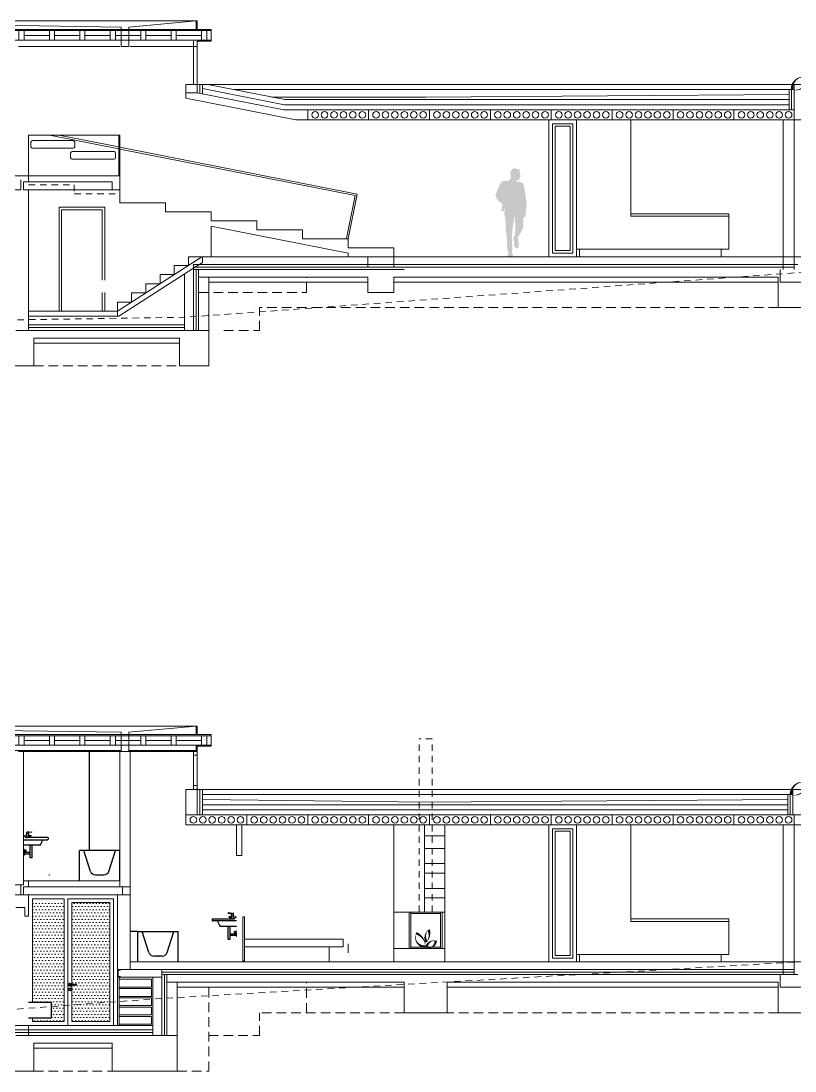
# Model space of a CAD drawing. Header units: metres. Extents: x -183 to 1639, y -350 to 198.
# Drawn here: x 777.09 to 792.34, y -233.59 to -212.89 of the extents above; entities that cross this region are included whole.
import ezdxf

# ---------------------------------------------------------------- set-up
doc = ezdxf.new("R2010")
doc.units = ezdxf.units.M
doc.header["$MEASUREMENT"] = 0
doc.linetypes.add('DASHED', pattern=[19.05, 12.7, -6.35])
doc.linetypes.add('ČÁRKOVANÁ', pattern=[19.05, 12.7, -6.35])
for name, color, linetype in [('dveře', 3, 'Continuous'), ('JIKA-2D', 251, 'Continuous'), ('Krov', 3, 'Continuous'), ('okna', 4, 'Continuous'), ('pohled', 4, 'Continuous'), ('SCHODY', 3, 'Continuous'), ('SRAFA', 251, 'Continuous'), ('stafaz', 254, 'Continuous'), ('teren', 1, 'Continuous'), ('zariz.predmety', 203, 'Continuous'), ('ZARIZOVAKY', 251, 'Continuous'), ('zařízení kuchyně', 32, 'Continuous'), ('ZDIVO', 1, 'Continuous')]:
    doc.layers.add(name, color=color, linetype=linetype)
doc.linetypes.add('BATTING', pattern='A,0.00254,-2.54,[134,ltypeshp.shx,S=2.54,R=0,X=-2.54,Y=0],-5.08,[134,ltypeshp.shx,S=2.54,R=180,X=2.54,Y=0],-2.54', length=10.16254)
pattern_1 = [(360, (294.88728, 54.964274), (0.03125, 0.0625), [0, -0.0625])]

msp = doc.modelspace()

# ---------------------------------------------------------------- hatches: boundary and pattern name
at = {"layer": 'SRAFA', "linetype": 'Continuous', "lineweight": 0}
h = msp.add_hatch(dxfattribs=at)
h.set_pattern_fill('DOTS', color=256, style=0)
h.set_pattern_definition(pattern_1)
h.paths.add_polyline_path([(777.939, -230.283), (777.314, -230.283), (777.314, -232.238), (777.689, -232.238), (777.689, -232.538), (777.314, -232.538), (777.314, -232.613), (777.939, -232.613)])
h = msp.add_hatch(dxfattribs=at)
h.set_pattern_fill('DOTS', color=256, style=0)
h.set_pattern_definition(pattern_1)
h.paths.add_polyline_path([(778.089, -230.268), (778.089, -231.878), (778.18, -231.878), (778.18, -231.898), (778.089, -231.898), (778.089, -232.613), (778.839, -232.613), (778.839, -230.268)])
at = {"layer": 'stafaz', "linetype": 'Continuous', "ltscale": 0.001}
msp.add_hatch(color=256, dxfattribs=at).paths.add_polyline_path([(786.807, -216.75), (786.817, -216.765), (786.819, -216.783), (786.821, -216.798), (786.822, -216.811), (786.824, -216.826), (786.826, -216.842), (786.828, -216.861), (786.828, -216.874), (786.828, -216.889), (786.828, -216.905), (786.828, -216.919), (786.829, -216.933), (786.826, -216.948), (786.824, -216.962), (786.833, -216.976), (786.826, -216.988), (786.826, -216.998), (786.835, -217.015), (786.828, -217.041), (786.824, -217.059), (786.822, -217.072), (786.822, -217.092), (786.821, -217.118), (786.81, -217.134), (786.798, -217.149), (786.794, -217.163), (786.792, -217.182), (786.792, -217.195), (786.795, -217.21), (786.8, -217.226), (786.806, -217.245), (786.809, -217.27), (786.806, -217.295), (786.806, -217.306), (786.807, -217.319), (786.814, -217.334), (786.824, -217.347), (786.837, -217.36), (786.847, -217.37), (786.86, -217.374), (786.873, -217.369), (786.885, -217.365), (786.891, -217.35), (786.894, -217.336), (786.895, -217.319), (786.895, -217.303), (786.896, -217.289), (786.895, -217.275), (786.894, -217.259), (786.891, -217.248), (786.889, -217.236), (786.885, -217.219), (786.881, -217.206), (786.881, -217.187), (786.88, -217.164), (786.89, -217.142), (786.902, -217.123), (786.91, -217.109), (786.918, -217.097), (786.928, -217.08), (786.938, -217.063), (786.944, -217.051), (786.952, -217.033), (786.959, -217.014), (786.965, -217), (786.976, -216.992), (786.98, -216.976), (786.984, -216.956), (786.986, -216.942), (786.987, -216.926), (786.987, -216.908), (786.986, -216.885), (786.987, -216.858), (786.989, -216.844), (786.989, -216.829), (786.989, -216.807), (786.991, -216.789), (786.992, -216.768), (786.994, -216.753), (787.005, -216.744), (787.011, -216.766), (787.02, -216.756), (787.03, -216.742), (787.036, -216.728), (787.037, -216.712), (787.037, -216.7), (787.037, -216.684), (787.037, -216.671), (787.037, -216.653), (787.037, -216.641), (787.041, -216.62), (787.045, -216.602), (787.048, -216.588), (787.05, -216.578), (787.052, -216.566), (787.054, -216.549), (787.054, -216.538), (787.054, -216.519), (787.054, -216.508), (787.053, -216.492), (787.052, -216.481), (787.05, -216.467), (787.048, -216.448), (787.047, -216.429), (787.044, -216.415), (787.042, -216.4), (787.04, -216.389), (787.036, -216.369), (787.034, -216.352), (787.033, -216.341), (787.03, -216.32), (787.028, -216.307), (787.026, -216.291), (787.021, -216.271), (787.019, -216.259), (787.017, -216.246), (787.015, -216.23), (787.013, -216.218), (787.01, -216.204), (787.008, -216.188), (787.007, -216.175), (787.003, -216.161), (787.001, -216.146), (786.997, -216.131), (786.994, -216.118), (786.988, -216.1), (786.977, -216.088), (786.965, -216.079), (786.952, -216.074), (786.936, -216.07), (786.92, -216.068), (786.903, -216.064), (786.89, -216.061), (786.875, -216.058), (786.856, -216.053), (786.846, -216.033), (786.857, -216.029), (786.868, -216.033), (786.883, -216.036), (786.895, -216.037), (786.904, -216.026), (786.907, -216.014), (786.909, -216.003), (786.916, -215.992), (786.919, -215.978), (786.931, -215.968), (786.934, -215.955), (786.934, -215.942), (786.93, -215.931), (786.926, -215.919), (786.925, -215.907), (786.924, -215.895), (786.92, -215.883), (786.914, -215.867), (786.919, -215.848), (786.92, -215.836), (786.918, -215.826), (786.908, -215.82), (786.895, -215.814), (786.884, -215.814), (786.877, -215.812), (786.844, -215.804), (786.833, -215.799), (786.82, -215.793), (786.81, -215.793), (786.798, -215.793), (786.786, -215.8), (786.774, -215.811), (786.761, -215.826), (786.745, -215.842), (786.737, -215.858), (786.733, -215.871), (786.731, -215.886), (786.731, -215.897), (786.731, -215.908), (786.731, -215.92), (786.736, -215.932), (786.746, -215.95), (786.744, -215.971), (786.74, -215.986), (786.738, -215.999), (786.727, -216.008), (786.719, -216.019), (786.71, -216.031), (786.693, -216.037), (786.676, -216.04), (786.662, -216.043), (786.65, -216.043), (786.637, -216.045), (786.623, -216.047), (786.61, -216.048), (786.597, -216.05), (786.584, -216.052), (786.57, -216.055), (786.556, -216.065), (786.547, -216.081), (786.538, -216.102), (786.533, -216.113), (786.522, -216.132), (786.511, -216.149), (786.504, -216.163), (786.496, -216.177), (786.488, -216.196), (786.482, -216.209), (786.477, -216.222), (786.474, -216.233), (786.467, -216.253), (786.459, -216.274), (786.452, -216.289), (786.444, -216.303), (786.438, -216.318), (786.438, -216.332), (786.447, -216.35), (786.457, -216.371), (786.467, -216.389), (786.475, -216.402), (786.483, -216.416), (786.492, -216.428), (786.503, -216.444), (786.518, -216.458), (786.533, -216.469), (786.546, -216.477), (786.557, -216.483), (786.574, -216.493), (786.571, -216.527), (786.568, -216.541), (786.565, -216.559), (786.561, -216.578), (786.559, -216.592), (786.556, -216.61), (786.554, -216.621), (786.553, -216.635), (786.564, -216.641), (786.581, -216.64), (786.592, -216.64), (786.605, -216.63), (786.611, -216.618), (786.618, -216.605), (786.625, -216.59), (786.627, -216.576), (786.631, -216.564), (786.628, -216.576), (786.627, -216.587), (786.625, -216.602), (786.623, -216.613), (786.62, -216.631), (786.617, -216.651), (786.617, -216.667), (786.617, -216.679), (786.617, -216.69), (786.617, -216.702), (786.618, -216.716), (786.619, -216.728), (786.624, -216.749), (786.627, -216.767), (786.629, -216.781), (786.631, -216.795), (786.633, -216.808), (786.635, -216.827), (786.637, -216.846), (786.637, -216.866), (786.639, -216.883), (786.639, -216.896), (786.64, -216.907), (786.64, -216.921), (786.641, -216.936), (786.641, -216.957), (786.641, -216.97), (786.641, -216.991), (786.641, -217.011), (786.641, -217.023), (786.643, -217.037), (786.646, -217.057), (786.647, -217.068), (786.65, -217.082), (786.652, -217.093), (786.654, -217.106), (786.656, -217.119), (786.658, -217.132), (786.66, -217.152), (786.662, -217.175), (786.664, -217.191), (786.665, -217.209), (786.666, -217.224), (786.667, -217.238), (786.668, -217.251), (786.668, -217.262), (786.669, -217.283), (786.669, -217.295), (786.669, -217.307), (786.669, -217.328), (786.669, -217.346), (786.669, -217.366), (786.67, -217.377), (786.673, -217.395), (786.676, -217.41), (786.68, -217.424), (786.681, -217.435), (786.691, -217.446), (786.703, -217.462), (786.692, -217.481), (786.685, -217.496), (786.682, -217.51), (786.68, -217.522), (786.682, -217.533), (786.699, -217.541), (786.713, -217.541), (786.724, -217.541), (786.741, -217.541), (786.759, -217.541), (786.77, -217.538), (786.781, -217.525), (786.785, -217.51), (786.779, -217.494), (786.774, -217.482), (786.77, -217.468), (786.764, -217.45), (786.769, -217.427), (786.77, -217.414), (786.77, -217.403), (786.77, -217.392), (786.77, -217.372), (786.769, -217.354), (786.769, -217.336), (786.769, -217.323), (786.768, -217.308), (786.767, -217.29), (786.767, -217.272), (786.767, -217.253), (786.767, -217.232), (786.767, -217.218), (786.767, -217.207), (786.766, -217.186), (786.766, -217.169), (786.766, -217.151), (786.767, -217.132), (786.767, -217.113), (786.77, -217.094), (786.77, -217.081), (786.772, -217.059), (786.772, -217.039), (786.774, -217.015), (786.774, -217), (786.776, -216.978), (786.779, -216.96), (786.78, -216.941), (786.788, -216.913), (786.791, -216.893), (786.794, -216.881), (786.795, -216.869), (786.798, -216.856), (786.798, -216.843), (786.801, -216.828), (786.802, -216.817), (786.802, -216.801), (786.804, -216.781), (786.805, -216.769)])

# ---------------------------------------------------------------- linework, layer by layer
at = {"linetype": 'Continuous', "lineweight": 0}
for p, q in [((780.564, -214.304), (782.269, -214.641)), ((782.269, -214.641), (792.324, -214.641)), ((782.739, -214.641), (782.739, -214.841)), ((783.939, -214.641), (783.939, -214.841)), ((785.139, -214.641), (785.139, -214.841)), ((786.339, -214.641), (786.339, -214.841)), ((787.539, -214.641), (787.539, -214.841)), ((788.739, -214.641), (788.739, -214.841)), ((789.939, -214.641), (789.939, -214.841)), ((791.139, -214.641), (791.139, -214.841)), ((792.324, -214.641), (792.324, -214.841)), ((792.109, -214.841), (792.324, -214.841)), ((777.089, -216.221), (777.089, -216.021)), ((777.139, -216.061), (778.889, -216.061)), ((777.139, -216.221), (777.139, -216.061)), ((778.889, -216.221), (778.889, -216.061)), ((770.889, -216.221), (777.089, -216.221)), ((777.239, -216.221), (777.139, -216.221)), ((783.539, -217.465), (780.839, -216.932)), ((780.839, -216.932), (780.839, -217.541)), ((783.539, -217.465), (783.539, -217.541)), ((780.339, -228.538), (792.549, -228.538)), ((781.539, -228.538), (781.539, -228.738)), ((782.739, -228.538), (782.739, -228.738)), ((783.939, -228.538), (783.939, -228.738)), ((785.139, -228.538), (785.139, -228.738)), ((786.339, -228.538), (786.339, -228.738)), ((787.539, -228.538), (787.539, -228.738)), ((788.739, -228.538), (788.739, -228.738)), ((789.939, -228.538), (789.939, -228.738)), ((791.139, -228.538), (791.139, -228.738)), ((792.324, -228.538), (792.324, -228.738)), ((781.339, -228.738), (781.439, -228.738)), ((777.089, -229.918), (770.889, -229.918)), ((777.089, -230.118), (777.089, -229.918)), ((777.089, -229.918), (777.139, -229.918)), ((777.139, -229.838), (777.139, -229.918)), ((777.239, -229.838), (777.239, -229.958)), ((779.039, -229.838), (779.039, -229.958)), ((770.889, -230.118), (777.089, -230.118)), ((777.139, -230.118), (777.089, -230.118)), ((777.139, -229.958), (779.089, -229.958)), ((777.139, -230.118), (777.139, -229.958)), ((777.239, -230.118), (777.139, -230.118)), ((778.989, -230.118), (779.089, -230.118)), ((779.089, -230.118), (779.089, -229.958)), ((779.089, -229.958), (779.239, -229.958)), ((779.089, -230.118), (779.239, -230.118))]:
    msp.add_line(p, q, dxfattribs=at)
for centre in [(782.886, -214.741), (783.072, -214.741), (783.258, -214.741), (783.444, -214.741), (783.63, -214.741), (783.816, -214.741), (784.086, -214.741), (784.272, -214.741), (784.458, -214.741), (784.644, -214.741), (784.83, -214.741), (785.016, -214.741), (785.286, -214.741), (785.472, -214.741), (785.658, -214.741), (785.844, -214.741), (786.03, -214.741), (786.216, -214.741), (786.486, -214.741), (786.672, -214.741), (786.858, -214.741), (787.044, -214.741), (787.23, -214.741), (787.416, -214.741), (787.686, -214.741), (787.872, -214.741), (788.058, -214.741), (788.244, -214.741), (788.43, -214.741), (788.616, -214.741), (788.886, -214.741), (789.072, -214.741), (789.258, -214.741), (789.444, -214.741), (789.63, -214.741), (789.816, -214.741), (790.086, -214.741), (790.272, -214.741), (790.458, -214.741), (790.644, -214.741), (790.83, -214.741), (791.016, -214.741), (791.286, -214.741), (791.472, -214.741), (791.658, -214.741), (791.844, -214.741), (792.03, -214.741), (792.216, -214.741), (780.486, -228.638), (780.672, -228.638), (780.858, -228.638), (781.044, -228.638), (781.23, -228.638), (781.416, -228.638), (781.686, -228.638), (781.872, -228.638), (782.058, -228.638), (782.244, -228.638), (782.43, -228.638), (782.616, -228.638), (782.886, -228.638), (783.072, -228.638), (783.258, -228.638), (783.444, -228.638), (783.63, -228.638), (783.816, -228.638), (784.086, -228.638), (784.272, -228.638), (784.458, -228.638), (784.644, -228.638), (784.83, -228.638), (785.016, -228.638), (785.286, -228.638), (785.472, -228.638), (785.658, -228.638), (785.844, -228.638), (786.03, -228.638), (786.216, -228.638), (786.486, -228.638), (786.672, -228.638), (786.858, -228.638), (787.044, -228.638), (787.23, -228.638), (787.416, -228.638), (787.686, -228.638), (787.872, -228.638), (788.058, -228.638), (788.244, -228.638), (788.43, -228.638), (788.616, -228.638), (788.886, -228.638), (789.072, -228.638), (789.258, -228.638), (789.444, -228.638), (789.63, -228.638), (789.816, -228.638), (790.086, -228.638), (790.272, -228.638), (790.458, -228.638), (790.644, -228.638), (790.83, -228.638), (791.016, -228.638), (791.286, -228.638), (791.472, -228.638), (791.658, -228.638), (791.844, -228.638), (792.03, -228.638), (792.216, -228.638)]:
    msp.add_circle(centre, 0.0655, dxfattribs=at)
at = {"layer": 'dveře', "linetype": 'Continuous', "lineweight": 0}
for p, q in [((780.489, -214.141), (780.489, -213.291)), ((780.564, -214.141), (780.564, -213.291)), ((792.324, -214.841), (792.324, -217.541)), ((780.489, -228.038), (780.489, -227.288)), ((780.489, -227.363), (780.564, -227.363)), ((780.564, -228.038), (780.564, -227.288)), ((780.489, -227.963), (780.564, -227.963)), ((792.324, -228.738), (792.324, -231.438))]:
    msp.add_line(p, q, dxfattribs=at)
at = {"layer": 'JIKA-2D', "linetype": 'ByBlock'}
for p, q in [((778.439, -229.238), (778.439, -227.288)), ((777.188, -228.987), (777.203, -228.881)), ((777.238, -228.881), (777.209, -228.877)), ((777.231, -228.88), (777.305, -228.872)), ((777.236, -228.93), (777.242, -228.887)), ((777.306, -228.879), (777.242, -228.886)), ((777.306, -228.879), (777.305, -228.872)), ((777.139, -228.953), (777.159, -228.953)), ((777.139, -229.028), (777.614, -229.028)), ((777.174, -228.973), (777.174, -228.968)), ((777.619, -228.988), (777.189, -228.988)), ((777.238, -228.914), (777.199, -228.908)), ((777.227, -228.988), (777.232, -228.953)), ((777.273, -228.966), (777.232, -228.953)), ((777.236, -228.93), (777.287, -228.947)), ((777.288, -228.951), (777.275, -228.965)), ((777.278, -228.968), (777.275, -228.965)), ((777.291, -228.954), (777.278, -228.968)), ((777.291, -228.954), (777.288, -228.951)), ((777.624, -228.993), (777.624, -229.018)), ((777.46, -229.136), (777.139, -229.136)), ((777.149, -229.223), (777.139, -229.223)), ((777.149, -229.272), (777.139, -229.272)), ((777.149, -229.263), (777.149, -229.223)), ((777.185, -229.236), (777.149, -229.236)), ((777.185, -229.259), (777.149, -229.259)), ((777.149, -229.263), (777.149, -229.333)), ((777.27, -229.283), (777.149, -229.283)), ((777.27, -229.313), (777.149, -229.313)), ((777.185, -229.236), (777.185, -229.259)), ((777.27, -229.386), (777.27, -229.136)), ((777.31, -229.386), (777.31, -229.136)), ((779.039, -229.238), (778.239, -229.238)), ((778.239, -229.838), (778.239, -229.238)), ((778.46, -229.652), (778.329, -229.238)), ((778.819, -229.652), (778.95, -229.238)), ((779.039, -229.838), (779.039, -229.238)), ((777.149, -229.333), (777.139, -229.333)), ((777.31, -229.386), (777.27, -229.386)), ((777.639, -229.722), (777.651, -229.722)), ((778.555, -229.722), (778.724, -229.722)), ((781.173, -230.479), (781.174, -230.472)), ((781.173, -230.479), (781.237, -230.486)), ((781.248, -230.48), (781.174, -230.472)), ((781.188, -230.554), (781.191, -230.551)), ((781.188, -230.554), (781.201, -230.568)), ((781.191, -230.551), (781.204, -230.565)), ((781.243, -230.53), (781.192, -230.547)), ((781.206, -230.566), (781.247, -230.553)), ((781.243, -230.53), (781.237, -230.487)), ((781.241, -230.481), (781.27, -230.477)), ((781.241, -230.514), (781.28, -230.508)), ((781.252, -230.588), (781.247, -230.553)), ((781.291, -230.587), (781.276, -230.481)), ((781.339, -230.553), (781.319, -230.553)), ((780.854, -230.593), (780.854, -230.618)), ((780.859, -230.588), (781.289, -230.588)), ((781.339, -230.628), (780.864, -230.628)), ((781.019, -230.736), (781.339, -230.736)), ((781.169, -230.986), (781.169, -230.736)), ((781.201, -230.568), (781.204, -230.565)), ((781.209, -230.986), (781.209, -230.736)), ((781.304, -230.573), (781.304, -230.568)), ((779.389, -230.838), (779.239, -230.838)), ((779.389, -230.838), (780.189, -230.838)), ((779.389, -231.438), (779.389, -230.838)), ((779.61, -231.252), (779.479, -230.838)), ((779.969, -231.252), (780.1, -230.838)), ((780.189, -231.438), (780.189, -230.838)), ((781.209, -230.883), (781.329, -230.883)), ((781.209, -230.913), (781.329, -230.913)), ((781.293, -230.836), (781.293, -230.859)), ((781.293, -230.836), (781.329, -230.836)), ((781.293, -230.859), (781.329, -230.859)), ((781.329, -230.863), (781.329, -230.823)), ((781.329, -230.823), (781.339, -230.823)), ((781.329, -230.863), (781.329, -230.933)), ((781.329, -230.872), (781.339, -230.872)), ((781.329, -230.933), (781.339, -230.933)), ((781.169, -230.986), (781.209, -230.986)), ((779.874, -231.322), (779.705, -231.322)), ((779.789, -231.322), (779.801, -231.322)), ((777.689, -232.238), (777.239, -232.238)), ((777.689, -232.538), (777.689, -232.238)), ((777.239, -232.538), (777.689, -232.538))]:
    msp.add_line(p, q, dxfattribs=at)
for centre, radius, start, end in [((777.208, -228.882), 0.005, 81.836, 171.836), ((777.237, -228.886), 0.005, 351.836, 81.836), ((777.159, -228.968), 0.015, 0, 90), ((777.189, -228.973), 0.015, 180, 270), ((777.244, -228.943), 0.0154, 122.8621, 219.9409), ((777.273, -228.964), 0.0025, 251.9605, 317.4485), ((777.286, -228.95), 0.0025, 317.4485, 71.298), ((777.614, -229.018), 0.01, 270, 0), ((777.619, -228.993), 0.005, 0, 90), ((778.555, -229.622), 0.1, 197.4914, 270), ((778.724, -229.622), 0.1, 270, 342.5086), ((781.193, -230.55), 0.0025, 108.702, 222.5515), ((781.242, -230.486), 0.005, 98.164, 188.164), ((781.235, -230.543), 0.0154, 320.0591, 57.1379), ((781.271, -230.482), 0.005, 8.164, 98.164), ((781.319, -230.568), 0.015, 90, 180), ((780.859, -230.593), 0.005, 90, 180), ((780.864, -230.618), 0.01, 180, 270), ((781.206, -230.564), 0.0025, 222.5515, 288.0395), ((781.289, -230.573), 0.015, 270, 0), ((779.705, -231.222), 0.1, 197.4914, 270), ((779.874, -231.222), 0.1, 270, 342.5086)]:
    msp.add_arc(centre, radius, start, end, dxfattribs=at)
at = {"layer": 'Krov', "linetype": 'Continuous', "lineweight": 0}
for p, q in [((779.064, -213.011), (770.784, -212.891)), ((779.214, -213.011), (780.544, -212.891)), ((770.349, -213.081), (780.839, -213.081)), ((779.064, -213.061), (779.064, -213.011)), ((779.064, -213.391), (779.064, -213.061)), ((779.214, -213.061), (779.214, -213.011)), ((779.214, -213.391), (779.214, -213.061)), ((770.349, -213.271), (780.839, -213.271)), ((779.064, -213.391), (779.214, -213.391)), ((780.564, -214.141), (780.564, -214.304)), ((780.664, -214.141), (780.664, -214.324)), ((780.564, -214.304), (780.339, -214.304)), ((781.276, -214.241), (782.289, -214.441)), ((785.064, -214.391), (782.035, -214.391)), ((785.064, -214.391), (792.224, -214.341)), ((792.224, -214.241), (792.224, -214.641)), ((792.324, -214.241), (792.324, -214.641)), ((792.224, -214.441), (782.289, -214.441)), ((779.039, -215.941), (779.039, -216.221)), ((779.039, -216.221), (779.039, -216.297)), ((779.064, -226.908), (770.784, -226.788)), ((779.214, -226.908), (780.544, -226.788)), ((770.349, -226.978), (780.839, -226.978)), ((779.064, -226.958), (779.064, -226.908)), ((779.064, -227.288), (779.064, -226.958)), ((779.214, -226.958), (779.214, -226.908)), ((779.214, -227.288), (779.214, -226.958)), ((770.349, -227.168), (780.839, -227.168)), ((780.544, -227.268), (780.544, -227.168)), ((770.784, -227.268), (779.064, -227.268)), ((777.039, -227.288), (777.139, -227.288)), ((779.039, -227.288), (779.239, -227.288)), ((779.064, -227.288), (779.214, -227.288)), ((779.214, -227.268), (780.544, -227.268)), ((780.564, -228.038), (780.564, -228.538)), ((780.664, -228.138), (780.664, -228.538)), ((785.064, -228.288), (780.664, -228.238)), ((785.064, -228.288), (792.199, -228.238)), ((792.199, -228.138), (792.199, -228.538)), ((792.299, -228.138), (792.299, -228.538)), ((792.199, -228.338), (780.664, -228.338)), ((780.664, -228.338), (780.664, -228.538))]:
    msp.add_line(p, q, dxfattribs=at)
for points in [[(777.049, -213.081), (777.149, -213.081), (777.149, -213.271), (777.049, -213.271)], [(777.649, -213.081), (777.749, -213.081), (777.749, -213.271), (777.649, -213.271)], [(778.249, -213.081), (778.349, -213.081), (778.349, -213.271), (778.249, -213.271)], [(778.849, -213.081), (778.949, -213.081), (778.949, -213.271), (778.849, -213.271)], [(779.449, -213.081), (779.549, -213.081), (779.549, -213.271), (779.449, -213.271)], [(780.049, -213.081), (780.149, -213.081), (780.149, -213.271), (780.049, -213.271)], [(780.649, -213.081), (780.749, -213.081), (780.749, -213.271), (780.649, -213.271)], [(777.049, -226.978), (777.149, -226.978), (777.149, -227.168), (777.049, -227.168)], [(777.649, -226.978), (777.749, -226.978), (777.749, -227.168), (777.649, -227.168)], [(778.249, -226.978), (778.349, -226.978), (778.349, -227.168), (778.249, -227.168)], [(778.849, -226.978), (778.949, -226.978), (778.949, -227.168), (778.849, -227.168)], [(779.449, -226.978), (779.549, -226.978), (779.549, -227.168), (779.449, -227.168)], [(780.049, -226.978), (780.149, -226.978), (780.149, -227.168), (780.049, -227.168)], [(780.649, -226.978), (780.749, -226.978), (780.749, -227.168), (780.649, -227.168)]]:
    msp.add_lwpolyline(points, close=True, dxfattribs=at)
at = {"layer": 'okna', "linetype": 'Continuous', "lineweight": 0}
for p, q in [((780.544, -213.061), (780.544, -212.891)), ((780.564, -213.061), (780.564, -212.891)), ((792.324, -214.141), (780.77, -214.141)), ((783.458, -214.141), (783.398, -214.141)), ((783.614, -214.141), (783.554, -214.141)), ((783.824, -214.141), (783.764, -214.141)), ((783.889, -214.141), (784.089, -214.141)), ((784.024, -214.141), (783.964, -214.141)), ((788.039, -214.841), (788.039, -217.541)), ((792.109, -214.841), (792.109, -217.541)), ((779.039, -215.141), (779.014, -215.141)), ((779.014, -215.141), (779.014, -215.941)), ((779.039, -215.941), (779.039, -215.141)), ((779.039, -216.297), (779.039, -216.474)), ((779.939, -216.474), (779.039, -216.474)), ((779.939, -216.474), (779.939, -216.652)), ((777.839, -216.561), (777.839, -218.611)), ((777.839, -216.561), (778.739, -216.561)), ((777.889, -216.611), (777.889, -218.611)), ((777.889, -216.611), (778.689, -216.611)), ((778.689, -216.611), (778.689, -218.002)), ((778.739, -216.561), (778.739, -218.002)), ((779.939, -216.652), (780.839, -216.652)), ((780.839, -216.652), (780.839, -216.83)), ((780.839, -216.83), (781.739, -216.83)), ((781.739, -216.83), (781.739, -217.008)), ((781.739, -217.008), (782.639, -217.008)), ((782.639, -217.008), (782.639, -217.185)), ((782.639, -217.185), (783.539, -217.185)), ((783.539, -217.185), (783.539, -217.363)), ((783.539, -217.363), (784.439, -217.363)), ((784.439, -217.363), (784.439, -217.541)), ((778.989, -218.611), (780.654, -217.541)), ((780.489, -217.766), (780.669, -217.65)), ((780.489, -217.691), (792.324, -217.691)), ((780.489, -217.691), (792.399, -217.691)), ((780.489, -217.691), (780.489, -218.991)), ((780.669, -217.541), (780.669, -217.65)), ((792.109, -217.541), (792.109, -217.791)), ((792.324, -217.541), (792.324, -217.791)), ((779.019, -218.711), (780.489, -217.766)), ((780.314, -217.878), (780.314, -218.991)), ((780.589, -217.791), (780.489, -217.791)), ((780.589, -217.791), (780.489, -217.791)), ((780.589, -217.791), (784.639, -217.791)), ((780.589, -217.791), (780.589, -218.991)), ((792.049, -217.791), (792.049, -218.041)), ((780.589, -217.941), (783.923, -217.941)), ((780.789, -217.941), (780.789, -219.691)), ((780.789, -218.041), (783.923, -218.041)), ((783.923, -217.941), (783.923, -218.241)), ((784.439, -217.941), (784.639, -217.941)), ((784.439, -217.941), (784.439, -218.241)), ((784.439, -218.041), (784.639, -218.041)), ((784.639, -217.941), (792.009, -217.941)), ((784.639, -218.041), (792.009, -218.041)), ((792.009, -217.941), (792.009, -218.541)), ((792.049, -218.041), (792.549, -218.041)), ((778.689, -218.243), (778.689, -218.611)), ((778.739, -218.243), (778.739, -218.611)), ((783.923, -218.241), (784.439, -218.241)), ((792.009, -218.541), (792.599, -218.541)), ((777.239, -218.611), (777.239, -218.991)), ((777.239, -218.711), (779.019, -218.711)), ((778.989, -218.611), (778.989, -218.711)), ((777.239, -218.881), (780.314, -218.881)), ((776.989, -218.991), (780.164, -218.991)), ((777.339, -219.691), (777.339, -219.141)), ((777.339, -219.141), (780.214, -219.141)), ((780.164, -218.991), (780.789, -218.991)), ((780.214, -219.691), (780.214, -219.141)), ((780.214, -219.691), (780.214, -219.141)), ((777.339, -219.241), (780.214, -219.241)), ((777.339, -219.241), (777.339, -219.691)), ((780.214, -219.241), (780.214, -219.691)), ((776.889, -219.691), (777.339, -219.691)), ((780.214, -219.691), (780.789, -219.691)), ((780.544, -226.958), (780.544, -226.788)), ((780.564, -226.958), (780.564, -226.788)), ((792.299, -228.038), (780.664, -228.038)), ((783.458, -228.038), (783.398, -228.038)), ((783.614, -228.038), (783.554, -228.038)), ((783.824, -228.038), (783.764, -228.038)), ((783.889, -228.038), (784.089, -228.038)), ((784.024, -228.038), (783.964, -228.038)), ((788.039, -228.738), (788.039, -231.438)), ((792.109, -228.738), (792.109, -231.438)), ((777.314, -230.193), (777.939, -230.193)), ((777.314, -230.193), (777.314, -232.238)), ((777.939, -230.193), (777.939, -232.508)), ((777.939, -232.613), (777.939, -230.193)), ((778.014, -230.193), (778.914, -230.193)), ((778.014, -232.688), (778.014, -230.193)), ((778.914, -230.193), (778.914, -232.688)), ((783.539, -231.082), (783.539, -231.26)), ((784.439, -231.26), (784.439, -231.438)), ((778.989, -231.588), (792.324, -231.588)), ((779.239, -231.438), (779.239, -231.588)), ((779.239, -231.588), (792.324, -231.588)), ((779.864, -231.588), (779.864, -232.888)), ((792.109, -231.438), (792.109, -231.688)), ((792.324, -231.438), (792.324, -231.688)), ((778.989, -231.738), (778.989, -232.688)), ((779.689, -231.738), (779.864, -231.738)), ((792.399, -231.688), (779.864, -231.688)), ((779.964, -231.688), (779.964, -232.888)), ((792.049, -231.688), (792.049, -231.938)), ((778.051, -231.97), (778.051, -231.99)), ((778.055, -231.878), (778.18, -231.878)), ((778.055, -231.898), (778.18, -231.898)), ((778.058, -231.99), (778.058, -231.97)), ((778.18, -231.878), (778.18, -231.898)), ((779.964, -231.838), (784.639, -231.838)), ((780.164, -231.838), (780.164, -232.888)), ((780.164, -231.938), (784.639, -231.938)), ((784.639, -232.438), (784.639, -231.838)), ((785.489, -231.838), (792.009, -231.838)), ((785.489, -232.438), (785.489, -231.838)), ((785.489, -231.938), (792.009, -231.938)), ((792.009, -231.838), (792.009, -232.438)), ((792.049, -231.938), (792.549, -231.938)), ((777.314, -232.538), (777.314, -232.613)), ((777.314, -232.613), (777.939, -232.613)), ((784.639, -232.438), (785.489, -232.438)), ((792.009, -232.438), (792.599, -232.438)), ((770.989, -232.778), (779.689, -232.778)), ((777.239, -232.688), (777.239, -232.888)), ((779.689, -232.688), (779.689, -232.888)), ((776.989, -232.888), (780.164, -232.888)), ((777.339, -233.588), (777.339, -233.038)), ((777.339, -233.038), (778.889, -233.038)), ((778.889, -233.588), (778.889, -233.038)), ((780.164, -233.588), (780.164, -232.888)), ((777.339, -233.138), (778.889, -233.138)), ((777.339, -233.138), (777.339, -233.588)), ((778.889, -233.138), (778.889, -233.588)), ((776.889, -233.588), (777.339, -233.588)), ((778.889, -233.588), (780.164, -233.588))]:
    msp.add_line(p, q, dxfattribs=at)
at = {"layer": 'okna', "linetype": 'BATTING', "lineweight": 0, "ltscale": 0.008}
for p, q in [((777.149, -213.176), (777.649, -213.176)), ((777.749, -213.176), (778.249, -213.176)), ((778.349, -213.176), (778.849, -213.176)), ((778.949, -213.176), (779.449, -213.176)), ((779.549, -213.176), (780.049, -213.176)), ((780.149, -213.176), (780.649, -213.176)), ((780.664, -214.222), (782.279, -214.541)), ((782.279, -214.541), (792.224, -214.541)), ((777.149, -227.073), (777.649, -227.073)), ((777.749, -227.073), (778.249, -227.073)), ((778.349, -227.073), (778.849, -227.073)), ((778.949, -227.073), (779.449, -227.073)), ((779.549, -227.073), (780.049, -227.073)), ((780.149, -227.073), (780.649, -227.073)), ((780.664, -228.438), (792.199, -228.438))]:
    msp.add_line(p, q, dxfattribs=at)
at = {"layer": 'okna', "linetype": 'BATTING', "lineweight": 0, "ltscale": 0.004}
for p, q in [((780.614, -214.141), (780.614, -214.315)), ((792.274, -214.241), (792.274, -214.641)), ((780.614, -228.038), (780.614, -228.538)), ((792.249, -228.138), (792.249, -228.538))]:
    msp.add_line(p, q, dxfattribs=at)
at = {"layer": 'okna', "linetype": 'DASHED', "lineweight": 0, "ltscale": 0.015}
for p, q in [((783.923, -217.541), (783.923, -217.791)), ((784.439, -217.541), (784.439, -217.791)), ((782.714, -218.241), (782.714, -217.941)), ((780.589, -218.241), (782.714, -218.241)), ((792.009, -218.541), (781.789, -218.541)), ((781.789, -218.991), (781.789, -218.541)), ((781.089, -218.991), (781.789, -218.991)), ((777.339, -219.691), (780.214, -219.691)), ((780.789, -233.588), (780.789, -231.838)), ((782.714, -232.438), (782.714, -231.838)), ((784.639, -232.438), (781.789, -232.438)), ((781.789, -232.888), (781.789, -232.438)), ((792.009, -232.438), (785.489, -232.438)), ((780.789, -232.888), (781.789, -232.888)), ((777.339, -233.588), (778.889, -233.588)), ((780.164, -233.588), (780.789, -233.588))]:
    msp.add_line(p, q, dxfattribs=at)
at = {"layer": 'okna', "linetype": 'BATTING', "lineweight": 0, "ltscale": 0.005}
for p, q in [((780.489, -217.741), (792.324, -217.741)), ((780.539, -217.791), (780.539, -218.991)), ((777.239, -218.931), (780.314, -218.931)), ((779.864, -231.638), (792.324, -231.638)), ((779.914, -231.688), (779.914, -232.888)), ((770.989, -232.828), (779.689, -232.828))]:
    msp.add_line(p, q, dxfattribs=at)
at = {"layer": 'okna', "linetype": 'Continuous', "lineweight": 0}
for points in [[(778.089, -231.878), (778.089, -230.268), (778.839, -230.268), (778.839, -232.613)], [(778.839, -232.613), (778.839, -232.613), (778.089, -232.613), (778.089, -231.898)]]:
    msp.add_lwpolyline(points, dxfattribs=at)
msp.add_circle((778.055, -231.98), 0.03, dxfattribs=at)
for centre, radius, start, end in [((778.055, -231.888), 0.03, 19.4712, 340.5288), ((778.055, -231.888), 0.01, 90, 270), ((778.055, -231.97), 0.00354, 0, 180), ((778.055, -231.99), 0.00354, 180, 0)]:
    msp.add_arc(centre, radius, start, end, dxfattribs=at)
at = {"layer": 'pohled', "lineweight": 0}
for p, q in [((770.764, -212.891), (780.564, -212.891)), ((770.764, -226.788), (780.564, -226.788))]:
    msp.add_line(p, q, dxfattribs=at)
at = {"layer": 'pohled', "linetype": 'Continuous', "lineweight": 0}
for p, q in [((784.439, -231.438), (784.439, -228.738)), ((785.039, -230.454), (785.039, -228.738)), ((785.439, -231.438), (785.439, -228.738)), ((785.039, -228.954), (785.439, -228.954)), ((785.039, -229.205), (785.439, -229.205)), ((785.039, -229.498), (785.439, -229.498)), ((785.039, -229.685), (785.439, -229.685)), ((785.039, -229.989), (785.439, -229.989)), ((785.039, -230.176), (785.439, -230.176)), ((785.439, -230.454), (784.439, -230.454)), ((784.739, -230.454), (784.739, -231.174)), ((784.774, -230.454), (784.774, -231.174)), ((785.354, -230.484), (784.774, -230.484)), ((785.354, -231.174), (785.354, -230.454)), ((785.389, -231.174), (785.389, -230.454)), ((784.439, -231.174), (785.439, -231.174)), ((784.774, -231.144), (785.354, -231.144))]:
    msp.add_line(p, q, dxfattribs=at)
at = {"layer": 'SCHODY', "linetype": 'ČÁRKOVANÁ', "lineweight": 0, "ltscale": 0.01}
for p, q in [((777.239, -215.941), (777.239, -216.119)), ((777.239, -216.119), (778.139, -216.119)), ((778.139, -216.119), (778.139, -216.297)), ((778.139, -216.297), (779.039, -216.297))]:
    msp.add_line(p, q, dxfattribs=at)
at = {"layer": 'SRAFA', "linetype": 'Continuous', "lineweight": 0}
for p, q in [((777.239, -215.941), (777.239, -215.141)), ((779.014, -215.141), (777.239, -215.141)), ((779.014, -215.41), (777.653, -215.141)), ((779.014, -215.374), (777.834, -215.141)), ((777.286, -215.279), (777.286, -215.369)), ((777.316, -215.249), (778.119, -215.249)), ((777.316, -215.399), (778.119, -215.399)), ((778.149, -215.279), (778.149, -215.369)), ((783.714, -216.303), (779.039, -215.379)), ((783.673, -216.33), (779.039, -215.415)), ((778.066, -215.495), (778.066, -215.585)), ((778.096, -215.465), (778.924, -215.465)), ((778.096, -215.615), (778.924, -215.615)), ((778.954, -215.495), (778.954, -215.585)), ((783.673, -216.33), (783.505, -217.179)), ((783.714, -216.303), (783.539, -217.185)), ((783.439, -230.988), (781.496, -230.988)), ((783.439, -231.138), (781.496, -231.138)), ((783.16, -231.438), (783.16, -231.138)), ((783.439, -231.138), (783.439, -230.988)), ((779.024, -231.738), (779.024, -232.688))]:
    msp.add_line(p, q, dxfattribs=at)
at = {"layer": 'SRAFA', "linetype": 'DASHED', "lineweight": 0, "ltscale": 0.01}
for p, q in [((785.194, -227.038), (784.934, -227.038)), ((784.934, -230.454), (784.934, -227.038)), ((785.194, -230.454), (785.194, -227.038))]:
    msp.add_line(p, q, dxfattribs=at)
at = {"layer": 'SRAFA', "linetype": 'Continuous', "lineweight": 0}
for points in [[(788.039, -214.841), (787.489, -214.841), (787.489, -217.541), (788.039, -217.541)], [(787.964, -214.916), (787.564, -214.916), (787.564, -217.466), (787.964, -217.466)], [(787.914, -214.966), (787.614, -214.966), (787.614, -217.416), (787.914, -217.416)], [(788.039, -228.738), (787.489, -228.738), (787.489, -231.438), (788.039, -231.438)], [(787.964, -228.813), (787.564, -228.813), (787.564, -231.363), (787.964, -231.363)], [(787.914, -228.863), (787.614, -228.863), (787.614, -231.313), (787.914, -231.313)], [(781.462, -230.552), (781.496, -230.552), (781.496, -231.414), (781.462, -231.414)], [(779.024, -231.78), (779.662, -231.78), (779.662, -231.933), (779.024, -231.933)], [(779.024, -231.964), (779.662, -231.964), (779.662, -232.116), (779.024, -232.116)], [(779.024, -232.147), (779.662, -232.147), (779.662, -232.299), (779.024, -232.299)], [(779.024, -232.33), (779.662, -232.33), (779.662, -232.483), (779.024, -232.483)], [(779.024, -232.514), (779.662, -232.514), (779.662, -232.666), (779.024, -232.666)]]:
    msp.add_lwpolyline(points, close=True, dxfattribs=at)
for centre, start, end in [((777.316, -215.279), 90, 180), ((777.316, -215.369), 180, 270), ((778.119, -215.279), 360, 90), ((778.119, -215.369), 270, 0), ((778.096, -215.495), 90, 180), ((778.096, -215.585), 180, 270), ((778.924, -215.495), 360, 90), ((778.924, -215.585), 270, 0)]:
    msp.add_arc(centre, 0.03, start, end, dxfattribs=at)
at = {"layer": 'teren', "linetype": 'ČÁRKOVANÁ', "lineweight": 0, "ltscale": 0.01, "flags": 128}
for points in [[(792.549, -217.841), (780.314, -218.731), (767.986, -218.92)], [(792.549, -231.428), (779.689, -232.168), (768.224, -233.02)]]:
    msp.add_lwpolyline(points, dxfattribs=at)
at = {"layer": 'zariz.predmety', "color": 253, "linetype": 'Continuous', "ltscale": 0.001}
for points in [[(792.287, -214.242, 0, 0, 0.520567), (792.287, -214.242, 0, 0.05, 0.54808), (792.57, -214.006, 0, 0.05, 0.54808), (792.287, -214.242, 0.05, 0.05, 0)], [(792.262, -228.139, 0, 0, 0.520567), (792.262, -228.139, 0, 0.05, 0.520567), (792.57, -227.902, 0, 0.05, 0.520567), (792.262, -228.139, 0.05, 0.05, 0)], [(785.058, -231.136, 0, 0, 0.520567), (785.058, -231.136, 0, 0.05, 0.32329), (784.874, -230.872, 0, 0.05, 0.542597), (785.058, -231.136, 0.05, 0.05, 0)], [(785.123, -230.804, 0, 0, 0.520567), (785.123, -230.804, 0, 0.05, 0.374446), (785.084, -231.046, 0, 0.05, 0.250776), (785.123, -230.804, 0.05, 0.05, 0)], [(785.261, -231.018, 0, 0, 0.520567), (785.261, -231.018, 0, 0.05, 0.400108), (785.079, -231.151, 0, 0.05, 0.528517), (785.261, -231.018, 0.05, 0.05, 0)]]:
    msp.add_lwpolyline(points, format="xyseb", close=True, dxfattribs=at)
at = {"layer": 'ZARIZOVAKY', "linetype": 'Continuous', "lineweight": 0}
for p, q in [((788.039, -217.391), (788.039, -214.841)), ((789.109, -216.741), (789.109, -214.841)), ((788.039, -217.391), (788.039, -216.691)), ((789.109, -216.691), (791.039, -216.691)), ((791.039, -217.391), (791.039, -216.691)), ((789.109, -216.741), (791.039, -216.741)), ((788.039, -217.391), (791.039, -217.391)), ((788.098, -217.391), (788.098, -217.541)), ((790.889, -217.391), (790.889, -217.541)), ((788.039, -231.288), (788.039, -228.738)), ((789.109, -230.638), (789.109, -228.738)), ((788.039, -231.288), (788.039, -230.588)), ((789.109, -230.588), (791.039, -230.588)), ((789.109, -230.638), (791.039, -230.638)), ((791.039, -231.288), (791.039, -230.588)), ((788.039, -231.288), (791.039, -231.288)), ((788.098, -231.288), (788.098, -231.438)), ((790.889, -231.288), (790.889, -231.438))]:
    msp.add_line(p, q, dxfattribs=at)
at = {"layer": 'zařízení kuchyně', "color": 251, "linetype": 'ByBlock', "ltscale": 0.8}
for centre, radius, start, end in [((777.27, -228.987), 0.247, 324.9769, 350.5464), ((777.46, -229.121), 0.015, 270, 328.1863), ((781.209, -230.587), 0.247, 189.4536, 215.0231), ((781.019, -230.721), 0.015, 211.8137, 270)]:
    msp.add_arc(centre, radius, start, end, dxfattribs=at)
at = {"layer": 'ZDIVO', "linetype": 'Continuous', "lineweight": 0}
for p, q in [((770.349, -213.061), (780.839, -213.061)), ((780.839, -213.291), (780.839, -213.061)), ((780.564, -213.391), (780.564, -213.291)), ((780.839, -213.291), (780.564, -213.291)), ((777.039, -213.391), (779.039, -213.391)), ((779.239, -213.391), (780.564, -213.391)), ((780.339, -214.141), (780.77, -214.141)), ((780.339, -214.141), (780.339, -214.413)), ((781.276, -214.241), (780.77, -214.141)), ((792.324, -214.141), (792.324, -214.441)), ((792.324, -214.141), (792.549, -214.141)), ((792.324, -214.141), (792.324, -214.241)), ((780.339, -214.413), (782.507, -214.841)), ((792.324, -214.241), (781.276, -214.241)), ((782.507, -214.841), (792.109, -214.841)), ((792.109, -214.841), (792.549, -214.841)), ((770.989, -215.941), (777.239, -215.941)), ((777.239, -215.941), (779.039, -215.941)), ((777.239, -216.221), (777.239, -218.611)), ((777.239, -216.221), (779.039, -216.221)), ((780.109, -217.891), (780.109, -217.711)), ((780.109, -217.711), (780.389, -217.711)), ((780.389, -217.541), (792.549, -217.541)), ((780.389, -217.711), (780.389, -217.541)), ((779.829, -217.891), (780.109, -217.891)), ((779.829, -217.891), (779.829, -218.071)), ((779.549, -218.251), (779.549, -218.071)), ((779.549, -218.071), (779.829, -218.071)), ((779.269, -218.431), (779.269, -218.251)), ((779.269, -218.251), (779.549, -218.251)), ((778.989, -218.431), (778.989, -218.611)), ((778.989, -218.611), (778.989, -218.431)), ((778.989, -218.431), (779.269, -218.431)), ((777.239, -218.611), (778.989, -218.611)), ((770.349, -226.958), (780.839, -226.958)), ((780.839, -227.188), (780.839, -226.958)), ((780.564, -227.288), (780.564, -227.188)), ((780.839, -227.188), (780.564, -227.188)), ((777.139, -229.838), (777.139, -227.288)), ((777.139, -227.288), (779.039, -227.288)), ((779.039, -229.838), (779.039, -227.288)), ((779.239, -231.438), (779.239, -227.288)), ((779.239, -227.288), (780.564, -227.288)), ((780.339, -228.038), (780.664, -228.038)), ((780.339, -228.038), (780.339, -228.738)), ((780.664, -228.064), (780.664, -228.038)), ((780.664, -228.064), (780.664, -228.138)), ((792.299, -228.038), (792.299, -228.138)), ((792.299, -228.038), (792.549, -228.038)), ((792.299, -228.138), (780.664, -228.138)), ((780.339, -228.738), (781.339, -228.738)), ((781.339, -229.338), (781.339, -228.738)), ((781.439, -228.738), (792.549, -228.738)), ((781.439, -229.338), (781.439, -228.738)), ((781.439, -229.338), (781.339, -229.338)), ((777.139, -229.838), (779.039, -229.838)), ((777.239, -230.118), (778.989, -230.118)), ((777.239, -230.118), (777.239, -230.538)), ((778.989, -231.738), (778.989, -230.118)), ((777.164, -230.368), (776.989, -230.368)), ((777.164, -230.538), (777.164, -230.368)), ((777.164, -230.538), (777.239, -230.538)), ((779.239, -231.438), (781.339, -231.438)), ((781.339, -231.438), (792.549, -231.438)), ((778.989, -231.738), (779.689, -231.738)), ((779.001, -231.598), (779.051, -231.598)), ((779.001, -231.598), (779.001, -231.726)), ((779.001, -231.726), (779.051, -231.726)), ((779.689, -232.688), (779.689, -231.738)), ((770.989, -232.688), (777.239, -232.688)), ((777.239, -232.688), (779.689, -232.688))]:
    msp.add_line(p, q, dxfattribs=at)

doc.saveas('drawing.dxf')
